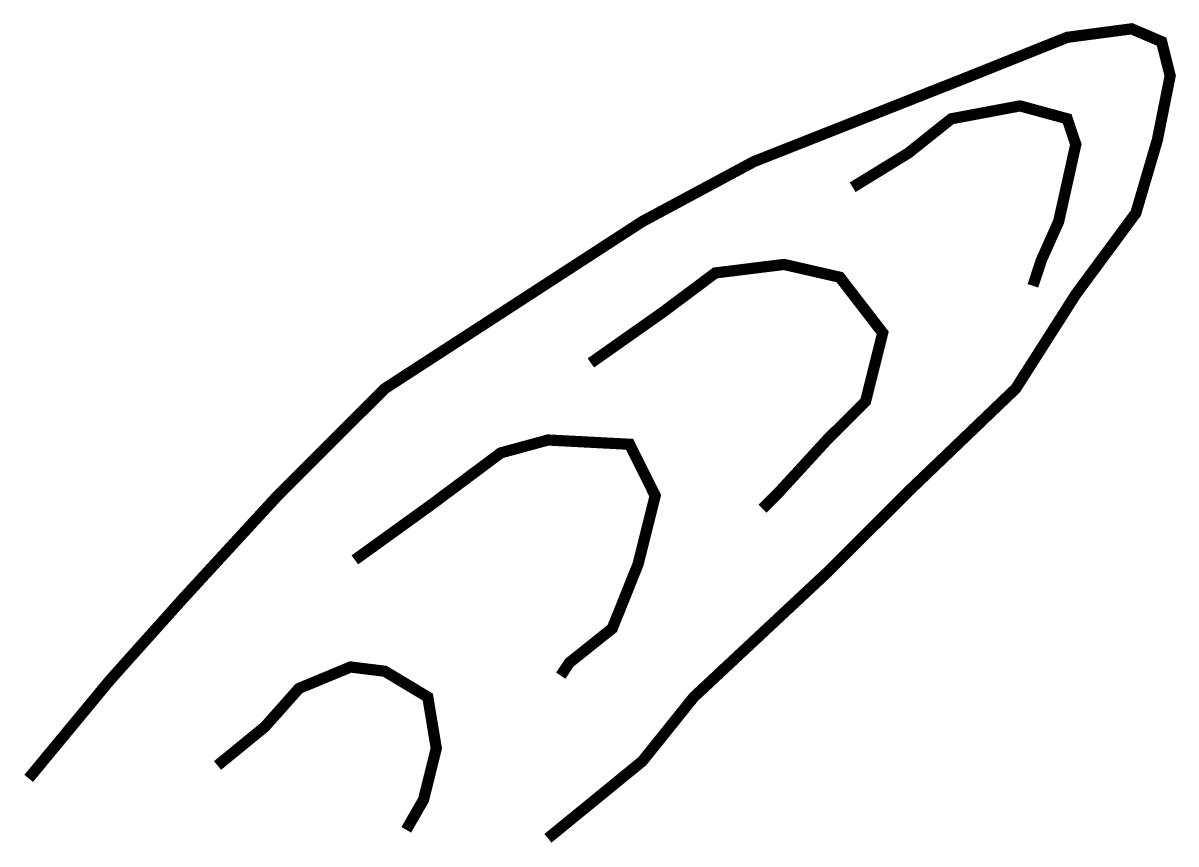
# Model space of a CAD drawing. Extents: x 0 to 10.3, y 0.1 to 7.4.
import ezdxf

# ---------------------------------------------------------------- set-up
doc = ezdxf.new("R2010")
doc.units = 0
doc.header["$MEASUREMENT"] = 0
doc.layers.get('0').update_dxf_attribs({"linetype": 'CONTINUOUS'})

msp = doc.modelspace()

# ---------------------------------------------------------------- linework, layer by layer
at = {"const_width": 0.1}
for points in [[(0.077, 0.649), (0.804, 1.528), (1.455, 2.255), (2.298, 3.172), (3.255, 4.128), (4.021, 4.625), (5.552, 5.619), (6.548, 6.154), (8.386, 6.88), (9.343, 7.263), (9.918, 7.339), (10.186, 7.224), (10.262, 6.919), (10.147, 6.345), (9.956, 5.695), (9.42, 4.969), (8.884, 4.128), (7.926, 3.21), (7.199, 2.484), (6.012, 1.375), (5.552, 0.802), (4.71, 0.114)], [(7.429, 5.925), (7.926, 6.23), (8.309, 6.536), (8.922, 6.651), (9.343, 6.536), (9.42, 6.307), (9.267, 5.619), (9.113, 5.275), (9.037, 5.045)], [(5.093, 4.357), (5.744, 4.816), (6.203, 5.16), (6.816, 5.236), (7.314, 5.122), (7.697, 4.625), (7.544, 4.013), (7.199, 3.669), (6.778, 3.21), (6.625, 3.057)], [(2.987, 2.599), (3.676, 3.096), (4.289, 3.554), (4.71, 3.669), (5.438, 3.631), (5.667, 3.172), (5.514, 2.56), (5.284, 1.987), (4.901, 1.681), (4.825, 1.566)], [(1.762, 0.764), (2.183, 1.108), (2.489, 1.452), (2.949, 1.643), (3.255, 1.605), (3.638, 1.375), (3.714, 0.917), (3.6, 0.458), (3.446, 0.19)]]:
    msp.add_lwpolyline(points, dxfattribs=at)

doc.saveas('drawing.dxf')
